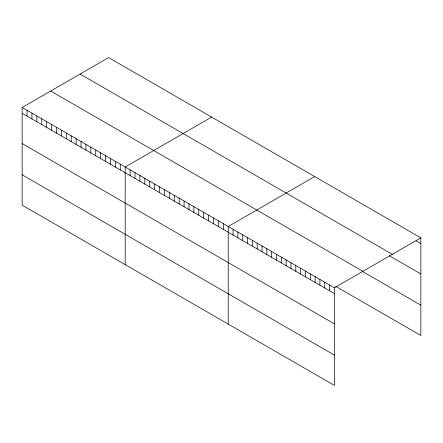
<?xml version="1.0" encoding="UTF-8"?>
<svg xmlns="http://www.w3.org/2000/svg" width="443" height="443" viewBox="0 0 443 443"><rect width="100%" height="100%" fill="white"/><g stroke="black" fill="none" stroke-linecap="round" stroke-linejoin="round"><path stroke-width="0.66" d="M22.15 107.505L334.393 287.778L334.393 385.41L22.15 205.137L22.15 107.505L108.607 57.59L420.85 237.863L420.85 335.495L335.6 286.278M211.643 117.079L125.192 166.994L125.192 264.626M314.685 176.569L228.234 226.484L228.234 324.121M334.393 287.778L420.85 237.863M416.027 240.842L420.85 243.628M80.072 74.059L392.321 254.332M389.214 255.683L420.85 273.946M50.679 91.031L362.928 271.304M362.944 271.747L420.85 305.183M22.15 113.27L334.393 293.543M22.15 143.587L334.393 323.861M22.15 174.819L334.393 355.092M329.57 284.987L329.57 290.758M324.747 282.202L324.747 287.972M319.918 279.417L319.918 285.181M315.095 276.631L315.095 282.396M310.266 273.846L310.266 279.611M305.443 271.061L305.443 276.825M300.614 268.275L300.614 274.04M295.791 265.49L295.791 271.254M290.962 262.699L290.962 268.469M286.139 259.914L286.139 265.684M281.316 257.128L281.316 262.893M276.487 254.343L276.487 260.107M271.664 251.558L271.664 257.322M266.836 248.772L266.836 254.537M262.012 245.987L262.012 251.751M257.184 243.201L257.184 248.966M252.36 240.416L252.36 246.181M247.532 237.625L247.532 243.395M242.709 234.84L242.709 240.604M237.885 232.054L237.885 237.819M233.057 229.269L233.057 235.034M223.327 223.649L223.327 229.419M218.421 220.819L218.421 226.583M213.509 217.984L213.509 223.748M208.603 215.154L208.603 220.919M203.697 212.319L203.697 218.083M198.791 209.484L198.791 215.254M193.884 206.654L193.884 212.418M188.978 203.819L188.978 209.589M184.072 200.989L184.072 206.754M179.166 198.154L179.166 203.918M174.26 195.324L174.26 201.089M169.353 192.489L169.353 198.254M164.447 189.654L164.447 195.424M159.535 186.824L159.535 192.589M154.629 183.989L154.629 189.754M149.723 181.159L149.723 186.924M144.817 178.324L144.817 184.089M139.91 175.489L139.91 181.259M135.004 172.659L135.004 178.424M130.098 169.824L130.098 175.594M120.286 164.159L120.286 169.924M115.379 161.33L115.379 167.094M110.473 158.494L110.473 164.259M105.561 155.659L105.561 161.429M100.655 152.829L100.655 158.594M95.749 149.994L95.749 155.764M90.843 147.165L90.843 152.929M85.936 144.329L85.936 150.094M81.03 141.5L81.03 147.264M76.124 138.665L76.124 144.429M71.218 135.829L71.218 141.599M66.312 133L66.312 138.764M61.405 130.164L61.405 135.929M56.499 127.335L56.499 133.099M51.593 124.5L51.593 130.264M46.681 121.664L46.681 127.434M41.775 118.835L41.775 124.599M36.869 116L36.869 121.77M31.962 113.17L31.962 118.934M27.056 110.335L27.056 116.099"/></g></svg>
